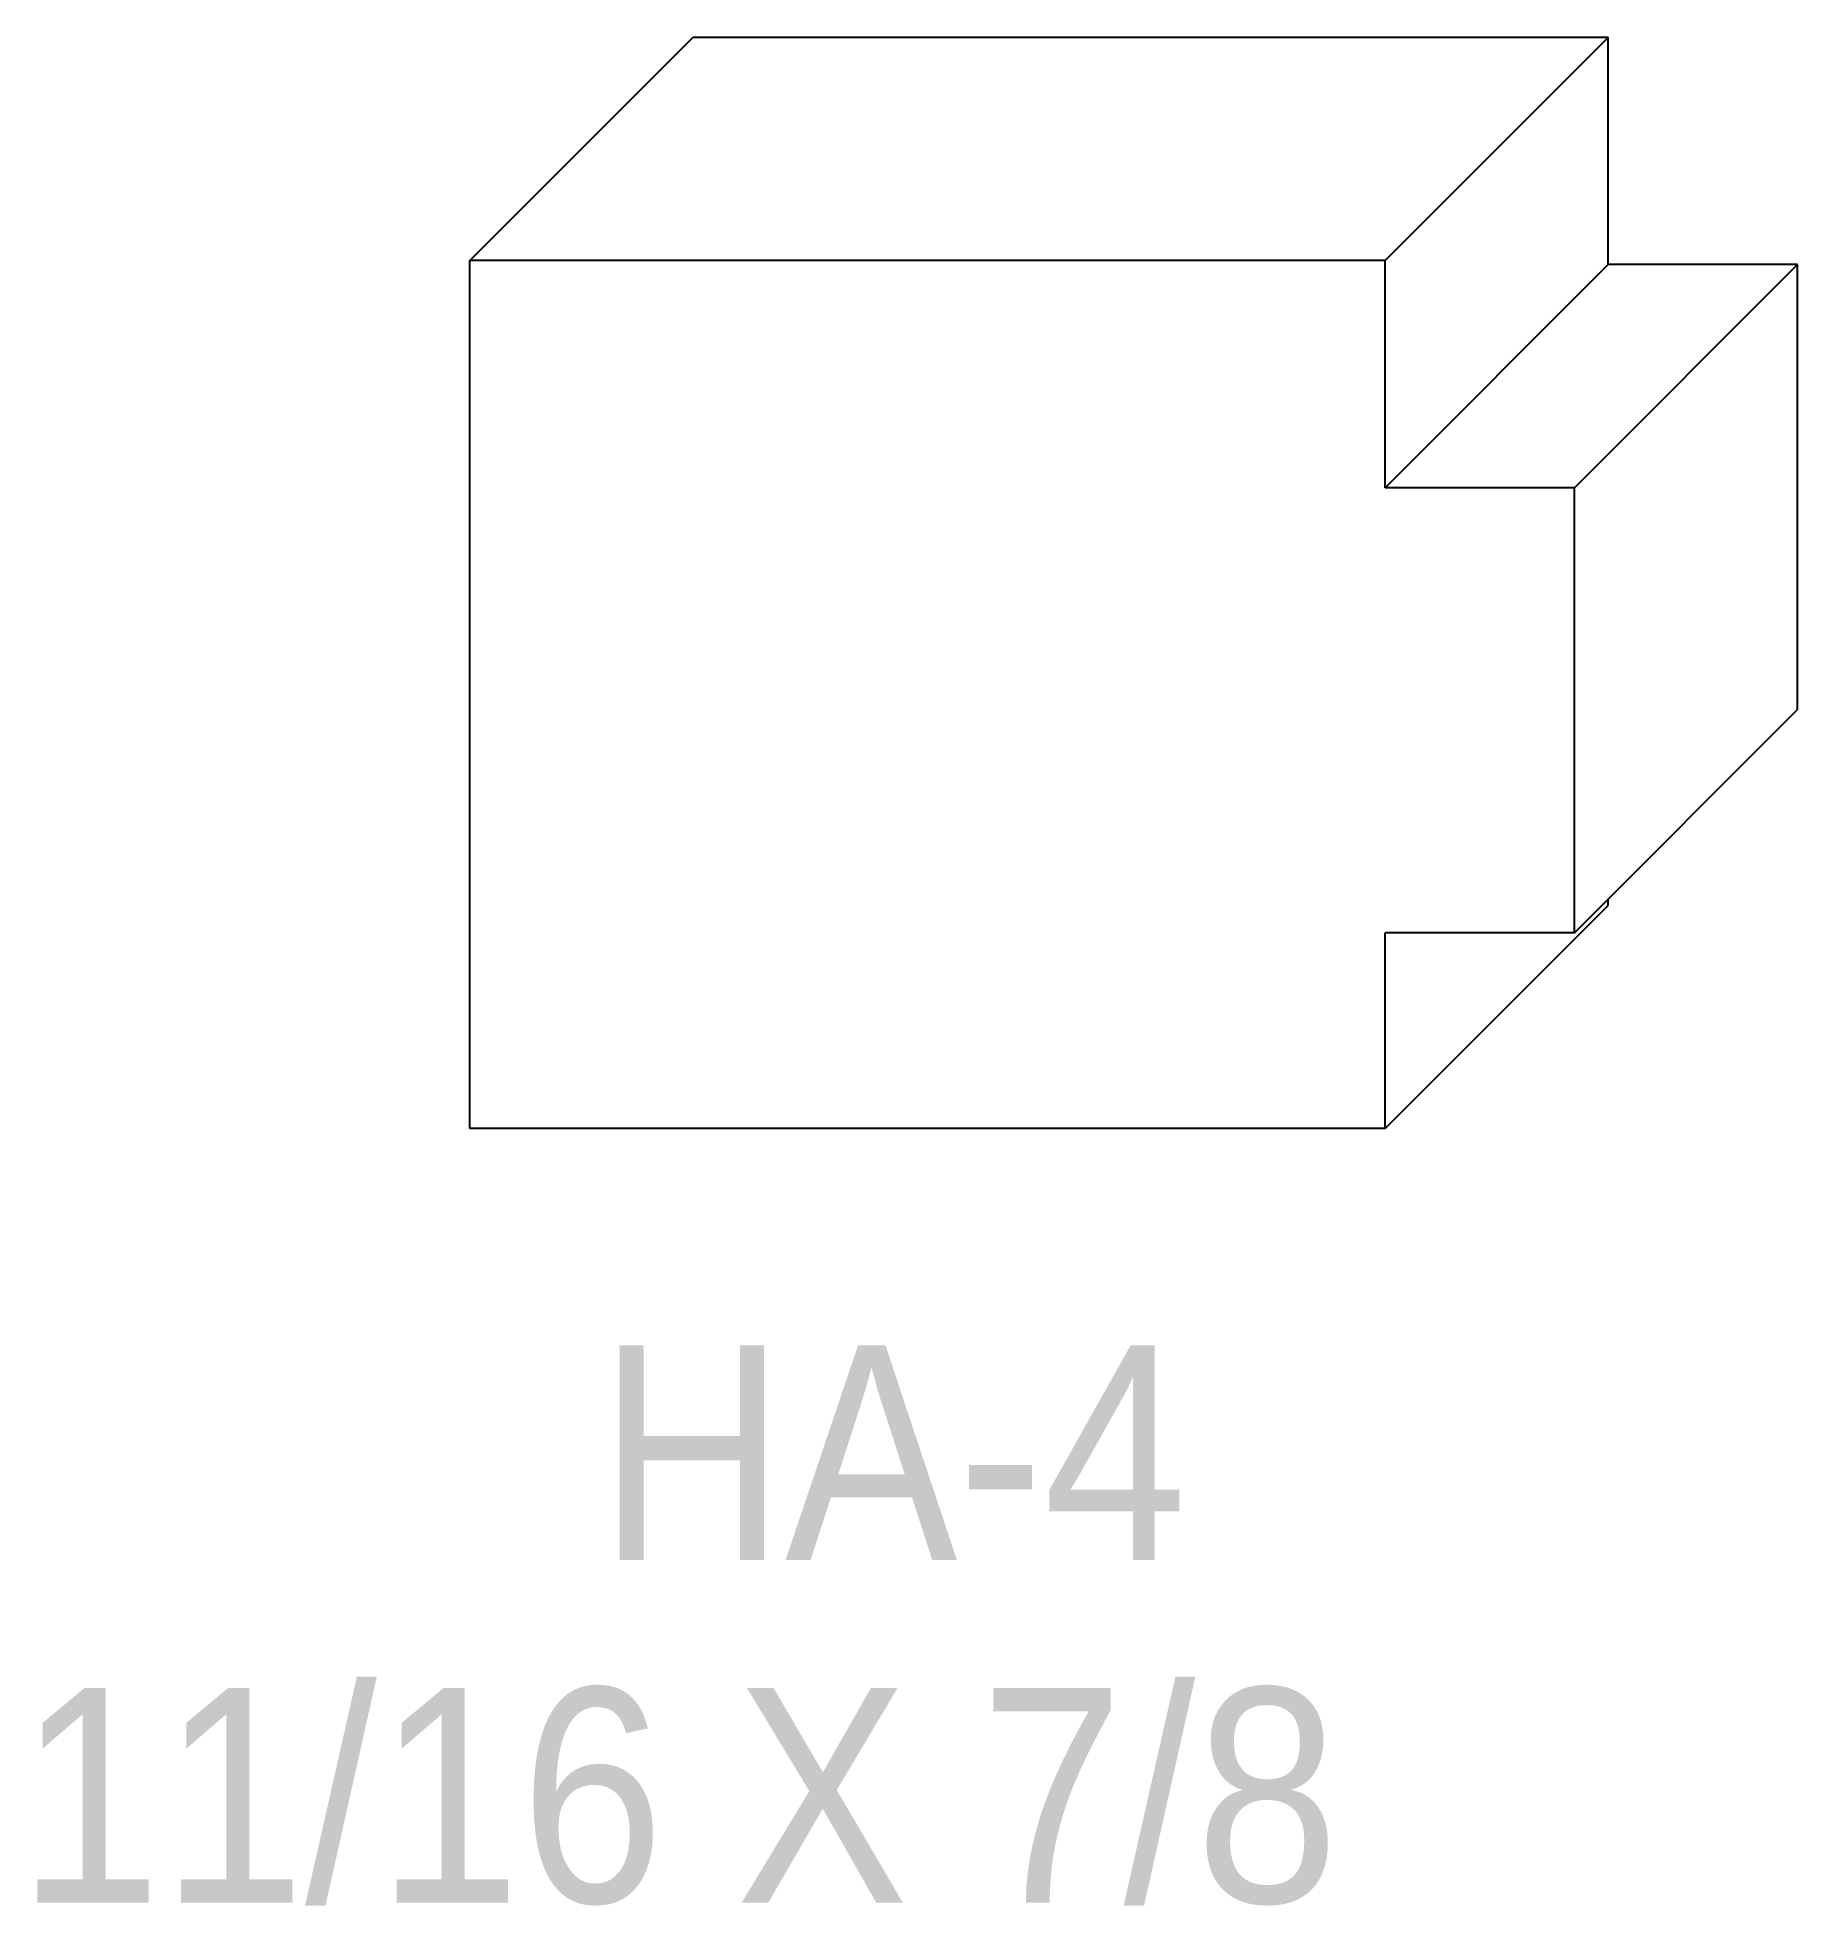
# Model space of a CAD drawing. Extents: x 84.5 to 85.89, y 133.89 to 135.37.
import ezdxf

# ---------------------------------------------------------------- set-up
doc = ezdxf.new("R2010")
doc.units = 0
doc.header["$LTSCALE"] = 5
doc.layers.add('PROFILE', color=7, linetype='CONTINUOUS')
doc.styles.add('TXT', font='TXT', dxfattribs={"height": 3.5})

msp = doc.modelspace()

# ---------------------------------------------------------------- linework, layer by layer
at = {"layer": 'PROFILE', "color": 1, "linetype": 'CONTINUOUS'}
for p, q in [((84.8424, 135.1939), (85.0192, 135.3706)), ((85.744, 135.3706), (85.0192, 135.3706)), ((85.5672, 135.1939), (85.744, 135.3706)), ((85.744, 135.1907), (85.744, 135.3706)), ((85.5672, 135.1939), (84.8424, 135.1939)), ((84.8424, 134.5066), (84.8424, 135.1939)), ((85.5672, 135.0139), (85.5672, 135.1939)), ((85.5672, 135.0139), (85.744, 135.1907)), ((85.7172, 135.0139), (85.8939, 135.1907)), ((85.8939, 135.1907), (85.744, 135.1907)), ((85.8939, 134.8383), (85.8939, 135.1907)), ((85.7172, 135.0139), (85.5672, 135.0139)), ((85.7172, 134.6615), (85.7172, 135.0139)), ((85.7172, 134.6615), (85.8939, 134.8383)), ((85.5672, 134.5066), (85.744, 134.6833)), ((85.744, 134.6833), (85.744, 134.6883)), ((85.5672, 134.5066), (85.5672, 134.6615)), ((85.7172, 134.6615), (85.5672, 134.6615)), ((85.5672, 134.5066), (84.8424, 134.5066))]:
    msp.add_line(p, q, dxfattribs=at)

# ---------------------------------------------------------------- texts
at = {"layer": 'PROFILE', "color": 1, "linetype": 'CONTINUOUS', "style": 'TXT', "width": 0.9}
for s, height, p in [('HA-4', 0.16996, (84.9444, 134.165)), ('11/16 X 7/8', 0.169956, (84.4845, 133.8937))]:
    msp.add_text(s, height=height, dxfattribs=at).set_placement(p)

doc.saveas('drawing.dxf')
